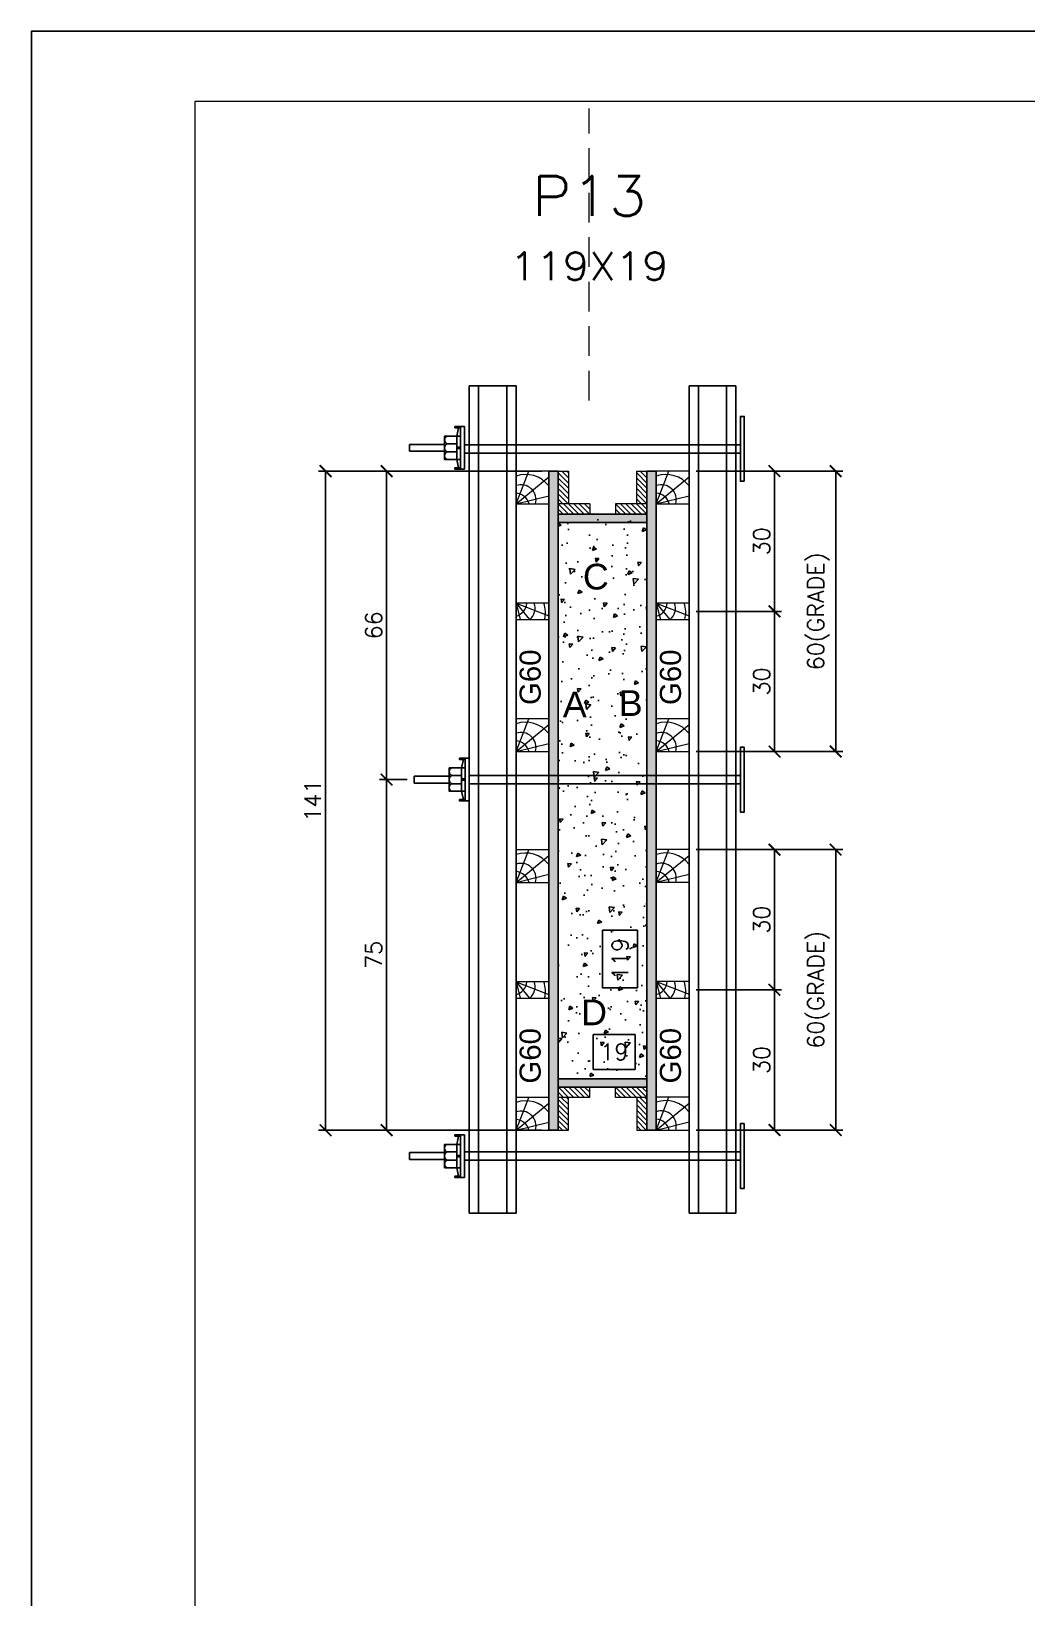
# Model space of a CAD drawing. Extents: x -23436 to 4767, y -4131 to 9755.
# Drawn here: x -19091 to -18666, y 3312 to 3982 of the extents above; entities that cross this region are included whole.
import ezdxf
from ezdxf.enums import TextEntityAlignment as Align

# ---------------------------------------------------------------- set-up
doc = ezdxf.new("R2010")
doc.units = 0
doc.header["$PDMODE"] = 2
doc.header["$PDSIZE"] = 10
doc.linetypes.add('CABLIN', pattern=[0.35, 0.25, -0.1])
doc.linetypes.add('HIDDEN', pattern=[9.525, 6.35, -3.175])
doc.layers.get('0').update_dxf_attribs({"lineweight": 13})
doc.layers.get('Defpoints').update_dxf_attribs({"lineweight": 13})
for name, color, linetype in [('Barra de Ancoragem', 20, 'Continuous'), ('Concreto', 250, 'HIDDEN'), ('Cota', 4, 'Continuous'), ('Hachura', 252, 'CABLIN'), ('MB Logo', 254, 'Continuous'), ('MEIO_PONT', 93, 'Continuous'), ('Painéis', 30, 'Continuous'), ('Perfil Metálico', 224, 'Continuous'), ('Texto de Titulo', 7, 'Continuous'), ('Texto Qtd Sarr', 242, 'Continuous'), ('TEXTO_GERAL', 7, 'Continuous')]:
    doc.layers.add(name, color=color, linetype=linetype)
for name, color, linetype, lineweight in [('cotas', 4, 'Continuous', 13), ('FOLHA MB', 7, 'Continuous', 13), ('Madeira', 100, 'Continuous', 13), ('sarrafo', 93, 'Continuous', 13), ('Texto Seção', 7, 'Continuous', 15)]:
    doc.layers.add(name, color=color, linetype=linetype, lineweight=lineweight)
doc.layers.add('Laje_Perimetro', color=7, linetype='Continuous', plot=False)
doc.styles.add('ARIAL', font='arial.ttf', dxfattribs={"oblique": 15, "height": 25})
doc.styles.add('ROMANS', font='romans.shx')
doc.styles.add('SANSSERIF', font='sas_____.pfb')
doc.dimstyles.new('COTA SECAO', dxfattribs={"dimtxt": 7, "dimasz": 5, "dimexe": 3, "dimexo": 3, "dimgap": 2, "dimtad": 3, "dimdec": 1, "dimlfac": 0.5, "dimzin": 12, "dimdsep": 46, "dimtxsty": 'ROMANS', "dimblk": 'ARCHTICK', "dimcen": 0, "dimclrd": 4, "dimclre": 4, "dimclrt": 1, "dimadec": 1, "dimazin": 3, "dimtfac": 1, "dimtdec": 1, "dimtmove": 0, "dimatfit": 3, "dimldrblk": 'OBLIQUE', "dimfxl": 0, "dimtolj": 1, "dimtzin": 12, "dimarcsym": 0})
doc.dimstyles.new('SECÇÃO 2', dxfattribs={"dimtxt": 7, "dimasz": 6, "dimexe": 0.18, "dimexo": 2, "dimgap": -4, "dimtad": 3, "dimdec": 1, "dimlfac": 0.5, "dimzin": 12, "dimdsep": 46, "dimtxsty": 'ROMANS', "dimblk": 'ARCHTICK', "dimcen": 0.09, "dimse1": 1, "dimse2": 1, "dimsd1": 1, "dimsd2": 1, "dimclrd": 180, "dimclre": 5, "dimclrt": 1, "dimadec": 0, "dimazin": 3, "dimtfac": 1, "dimtdec": 1, "dimtofl": 0, "dimtmove": 0, "dimatfit": 3, "dimldrblk": 'ARCHTICK', "dimfxl": 0, "dimtolj": 1, "dimtzin": 0, "dimarcsym": 0})

# ---------------------------------------------------------------- blocks, each defined once
blk = doc.blocks.new('A$C169d8357')
at = {"layer": 'FOLHA MB', "color": 1}
for points in [[(0, 1199.94), (0, 149.94), (1485.02, 149.94), (1485.02, 1199.94)], [(70, 1169.94), (70, 179.94), (1455.02, 179.94), (1455.02, 1169.94)]]:
    blk.add_lwpolyline(points, close=True, dxfattribs=at)
blk = doc.blocks.new('ERTYERTYUYTURTYUTRYU')
at = {"layer": 'Barra de Ancoragem'}
for p, q in [((8963.33, 10873.8), (8963.33, 10855.54)), ((8964.88, 10869.68), (8964.1, 10873.21)), ((8985.14, 10863.2), (8985.14, 10866.14)), ((8964.88, 10859.66), (8964.1, 10856.13))]:
    blk.add_line(p, q, dxfattribs=at)
at = {"layer": 'Barra de Ancoragem', "flags": 128}
for points in [[(8961.54, 10855.54), (8961.54, 10873.8), (8963.33, 10873.8), (8963.33, 10855.54)], [(8963.33, 10873.8), (8965.7, 10873.8), (8965.7, 10873.21), (8963.33, 10873.21)], [(8963.33, 10869.68), (8964.88, 10869.68), (8964.88, 10859.66), (8963.33, 10859.66)], [(8963.33, 10856.13), (8965.7, 10856.13), (8965.7, 10855.54), (8963.33, 10855.54)]]:
    blk.add_lwpolyline(points, close=True, dxfattribs=at)
for points in [[(8964.88, 10864.37), (8963.33, 10864.37), (8963.33, 10864.96), (8964.88, 10864.96), (8964.88, 10864.37), (8964.88, 10864.96)], [(8964.88, 10859.66), (8970.14, 10859.66), (8970.14, 10869.68), (8964.88, 10869.68)], [(8985.14, 10863.2), (8970.14, 10863.2), (8970.14, 10866.14), (8985.14, 10866.14)]]:
    blk.add_lwpolyline(points, dxfattribs=at)
for points in [[(8964.88, 10866.44), (8968.96, 10866.44, 0.729796), (8968.96, 10869.68, 0.729796)], [(8964.88, 10862.9), (8968.96, 10862.9, 0.666667), (8968.96, 10866.44, 0.666667)]]:
    blk.add_lwpolyline(points, format="xyb", dxfattribs=at)
at = {"layer": 'Barra de Ancoragem'}
blk.add_arc((8968.44, 10861.28), 1.7, 287.75636, 72.24364, dxfattribs=at)
blk = doc.blocks.new('*D266')
at = {"layer": 'Cota', "color": 180, "lineweight": -2, "transparency": 16777216}
for p, q in [((-18832.03, 3597.63), (-18847.03, 3597.63)), ((-18847.03, 3597.63), (-18847.03, 3572.97)), ((-18832.03, 3572.97), (-18832.03, 3597.63)), ((-18847.03, 3572.97), (-18832.03, 3572.97))]:
    blk.add_line(p, q, dxfattribs=at)
at = {"layer": 'Defpoints', "color": 0, "transparency": 16777216}
for p in [(-18866.03, 3772.08), (-18866.03, 3534.08), (-18828.03, 3534.08)]:
    blk.add_point(p, dxfattribs=at)
at = {"layer": 'Cota', "color": 1, "transparency": 16777216, "insert": (-18839.53, 3585.3), "char_height": 7, "attachment_point": 5, "rotation": 90, "style": 'ROMANS'}
blk.add_mtext('\\A1;119', dxfattribs=at)
blk = doc.blocks.new('_ArchTick')
at = {"color": 0, "linetype": 'ByBlock', "const_width": 0.15}
blk.add_lwpolyline([(-0.5, -0.5), (0.5, 0.5)], dxfattribs=at)
blk = doc.blocks.new('*D267')
at = {"layer": 'Cota', "color": 180, "lineweight": -2, "transparency": 16777216}
for p, q in [((-18833.03, 3553.08), (-18851.03, 3553.08)), ((-18851.03, 3553.08), (-18851.03, 3538.08)), ((-18833.03, 3538.08), (-18833.03, 3553.08)), ((-18851.03, 3538.08), (-18833.03, 3538.08))]:
    blk.add_line(p, q, dxfattribs=at)
at = {"layer": 'Defpoints', "color": 0, "transparency": 16777216}
for p in [(-18866.03, 3754.76), (-18828.03, 3754.76), (-18866.03, 3534.08)]:
    blk.add_point(p, dxfattribs=at)
at = {"layer": 'Cota', "color": 1, "transparency": 16777216, "insert": (-18842.03, 3545.58), "char_height": 7, "attachment_point": 5, "style": 'ROMANS'}
blk.add_mtext('\\A1;19', dxfattribs=at)
blk = doc.blocks.new('*D268')
at = {"layer": 'Cota', "color": 4, "lineweight": -2, "transparency": 16777216}
for p, q in [((-18887.03, 3794.08), (-18942.4, 3794.08)), ((-18939.4, 3794.08), (-18939.4, 3662.08)), ((-18930.62, 3662.08), (-18942.4, 3662.08))]:
    blk.add_line(p, q, dxfattribs=at)
at = {"layer": 'Defpoints', "color": 0, "transparency": 16777216}
for p in [(-18884.03, 3794.08), (-18939.4, 3662.08), (-18927.62, 3662.08)]:
    blk.add_point(p, dxfattribs=at)
at = {"layer": 'Cota', "color": 4, "lineweight": -2, "transparency": 16777216, "xscale": 5, "yscale": 5, "zscale": 5}
for p, rotation in [((-18939.4, 3794.08), 90), ((-18939.4, 3662.08), 270)]:
    blk.add_blockref('_ArchTick', p, dxfattribs=dict(at, rotation=rotation))
at = {"layer": 'Cota', "color": 1, "transparency": 16777216, "insert": (-18944.9, 3728.08), "char_height": 7, "attachment_point": 5, "rotation": 90, "style": 'ROMANS'}
blk.add_mtext('\\A1;66', dxfattribs=at)
blk = doc.blocks.new('_OBLIQUE')
at = {"color": 0, "linetype": 'ByBlock', "lineweight": -2}
for p, q in [((0, 0), (-1, 0)), ((-0.5, -0.5), (0.5, 0.5))]:
    blk.add_line(p, q, dxfattribs=at)
blk = doc.blocks.new('*D269')
at = {"layer": 'Cota', "color": 4, "lineweight": -2, "transparency": 16777216}
for p, q in [((-18930.62, 3662.08), (-18942.4, 3662.08)), ((-18939.4, 3662.08), (-18939.4, 3512.08)), ((-18887.05, 3512.08), (-18942.4, 3512.08))]:
    blk.add_line(p, q, dxfattribs=at)
at = {"layer": 'Defpoints', "color": 0, "transparency": 16777216}
for p in [(-18927.62, 3662.08), (-18939.4, 3512.08), (-18884.05, 3512.08)]:
    blk.add_point(p, dxfattribs=at)
at = {"layer": 'Cota', "color": 4, "lineweight": -2, "transparency": 16777216, "xscale": 5, "yscale": 5, "zscale": 5}
for p, rotation in [((-18939.4, 3662.08), 90), ((-18939.4, 3512.08), 270)]:
    blk.add_blockref('_ArchTick', p, dxfattribs=dict(at, rotation=rotation))
at = {"layer": 'Cota', "color": 1, "transparency": 16777216, "insert": (-18944.9, 3587.08), "char_height": 7, "attachment_point": 5, "rotation": 90, "style": 'ROMANS'}
blk.add_mtext('\\A1;75', dxfattribs=at)
blk = doc.blocks.new('*D270')
at = {"layer": 'Cota', "color": 4, "lineweight": -2, "transparency": 16777216}
for p, q in [((-18873.05, 3794.08), (-18968.53, 3794.08)), ((-18965.53, 3794.08), (-18965.53, 3512.08)), ((-18873.05, 3512.08), (-18968.53, 3512.08))]:
    blk.add_line(p, q, dxfattribs=at)
at = {"layer": 'Defpoints', "color": 0, "transparency": 16777216}
for p in [(-18870.05, 3794.08), (-18965.53, 3512.08), (-18870.05, 3512.08)]:
    blk.add_point(p, dxfattribs=at)
at = {"layer": 'Cota', "color": 4, "lineweight": -2, "transparency": 16777216, "xscale": 5, "yscale": 5, "zscale": 5}
for p, rotation in [((-18965.53, 3794.08), 90), ((-18965.53, 3512.08), 270)]:
    blk.add_blockref('_ArchTick', p, dxfattribs=dict(at, rotation=rotation))
at = {"layer": 'Cota', "color": 1, "transparency": 16777216, "insert": (-18971.03, 3653.08), "char_height": 7, "attachment_point": 5, "rotation": 90, "style": 'ROMANS'}
blk.add_mtext('\\A1;141', dxfattribs=at)
blk = doc.blocks.new('PONTALETE')
at = {"layer": 'Madeira'}
for q in [(2.71, 7), (7, 5.76), (7, 1.74)]:
    blk.add_line((0, 0), q, dxfattribs=at)
blk.add_lwpolyline([(0, 0), (7, 0), (7, 7), (0, 7)], close=True, dxfattribs=at)
for centre, radius, start, end in [((2.04, 0.06), 6.23, 37.2818, 109.0913), ((1.09, 0.9), 3.19, 343.603, 109.9847), ((-0.21, -0.78), 3.09, 14.6322, 86.0383)]:
    blk.add_arc(centre, radius, start, end, dxfattribs=at)
blk = doc.blocks.new('MEIO PONTALETE')
at = {"layer": 'Madeira'}
for q in [(2.71, 7), (3.5, 2.88), (3.5, 0.87)]:
    blk.add_line((0, 0), q, dxfattribs=at)
blk.add_lwpolyline([(0, 0), (3.5, 0), (3.5, 7), (0, 7)], close=True, dxfattribs=at)
for centre, radius, start, end in [((2.04, 0.06), 6.23, 76.4499, 109.0913), ((1.09, 0.9), 3.19, 40.9063, 109.9847), ((-0.21, -0.78), 3.09, 14.6322, 86.0383)]:
    blk.add_arc(centre, radius, start, end, dxfattribs=at)
blk = doc.blocks.new('*D271')
at = {"layer": 'Cota', "color": 4, "lineweight": -2, "transparency": 16777216}
for p, q in [((-18807.03, 3794.07), (-18744.29, 3794.07)), ((-18747.29, 3794.07), (-18747.29, 3674.07)), ((-18807.03, 3674.07), (-18744.29, 3674.07))]:
    blk.add_line(p, q, dxfattribs=at)
at = {"layer": 'Defpoints', "color": 0, "transparency": 16777216}
for p in [(-18810.03, 3794.07), (-18810.03, 3674.07), (-18747.29, 3674.07)]:
    blk.add_point(p, dxfattribs=at)
at = {"layer": 'Cota', "color": 4, "lineweight": -2, "transparency": 16777216, "xscale": 5, "yscale": 5, "zscale": 5}
for p, rotation in [((-18747.29, 3794.07), 90), ((-18747.29, 3674.07), 270)]:
    blk.add_blockref('_ArchTick', p, dxfattribs=dict(at, rotation=rotation))
at = {"layer": 'Cota', "color": 1, "transparency": 16777216, "insert": (-18754.63, 3734.07), "char_height": 7, "attachment_point": 5, "rotation": 90, "style": 'ROMANS'}
blk.add_mtext('\\A1;60(GRADE)', dxfattribs=at)
blk = doc.blocks.new('*D272')
at = {"layer": 'Cota', "color": 4, "lineweight": -2, "transparency": 16777216}
for p, q in [((-18807.03, 3794.07), (-18770.47, 3794.07)), ((-18773.47, 3794.07), (-18773.47, 3734.07)), ((-18807.03, 3734.07), (-18770.47, 3734.07))]:
    blk.add_line(p, q, dxfattribs=at)
at = {"layer": 'Defpoints', "color": 0, "transparency": 16777216}
for p in [(-18810.03, 3794.07), (-18810.03, 3734.07), (-18773.47, 3734.07)]:
    blk.add_point(p, dxfattribs=at)
at = {"layer": 'Cota', "color": 4, "lineweight": -2, "transparency": 16777216, "xscale": 5, "yscale": 5, "zscale": 5}
for p, rotation in [((-18773.47, 3794.07), 90), ((-18773.47, 3734.07), 270)]:
    blk.add_blockref('_ArchTick', p, dxfattribs=dict(at, rotation=rotation))
at = {"layer": 'Cota', "color": 1, "transparency": 16777216, "insert": (-18778.97, 3764.07), "char_height": 7, "attachment_point": 5, "rotation": 90, "style": 'ROMANS'}
blk.add_mtext('\\A1;30', dxfattribs=at)
blk = doc.blocks.new('*D273')
at = {"layer": 'Cota', "color": 4, "lineweight": -2, "transparency": 16777216}
for p, q in [((-18807.03, 3734.07), (-18770.47, 3734.07)), ((-18773.47, 3734.07), (-18773.47, 3674.07)), ((-18807.03, 3674.07), (-18770.47, 3674.07))]:
    blk.add_line(p, q, dxfattribs=at)
at = {"layer": 'Defpoints', "color": 0, "transparency": 16777216}
for p in [(-18810.03, 3734.07), (-18810.03, 3674.07), (-18773.47, 3674.07)]:
    blk.add_point(p, dxfattribs=at)
at = {"layer": 'Cota', "color": 4, "lineweight": -2, "transparency": 16777216, "xscale": 5, "yscale": 5, "zscale": 5}
for p, rotation in [((-18773.47, 3734.07), 90), ((-18773.47, 3674.07), 270)]:
    blk.add_blockref('_ArchTick', p, dxfattribs=dict(at, rotation=rotation))
at = {"layer": 'Cota', "color": 1, "transparency": 16777216, "insert": (-18778.97, 3704.07), "char_height": 7, "attachment_point": 5, "rotation": 90, "style": 'ROMANS'}
blk.add_mtext('\\A1;30', dxfattribs=at)
blk = doc.blocks.new('*D274')
at = {"layer": 'Cota', "color": 4, "lineweight": -2, "transparency": 16777216}
for p, q in [((-18807.03, 3632.13), (-18744.29, 3632.13)), ((-18747.29, 3632.13), (-18747.29, 3512.13)), ((-18807.03, 3512.13), (-18744.29, 3512.13))]:
    blk.add_line(p, q, dxfattribs=at)
at = {"layer": 'Defpoints', "color": 0, "transparency": 16777216}
for p in [(-18810.03, 3632.13), (-18810.03, 3512.13), (-18747.29, 3512.13)]:
    blk.add_point(p, dxfattribs=at)
at = {"layer": 'Cota', "color": 4, "lineweight": -2, "transparency": 16777216, "xscale": 5, "yscale": 5, "zscale": 5}
for p, rotation in [((-18747.29, 3632.13), 90), ((-18747.29, 3512.13), 270)]:
    blk.add_blockref('_ArchTick', p, dxfattribs=dict(at, rotation=rotation))
at = {"layer": 'Cota', "color": 1, "transparency": 16777216, "insert": (-18754.63, 3572.13), "char_height": 7, "attachment_point": 5, "rotation": 90, "style": 'ROMANS'}
blk.add_mtext('\\A1;60(GRADE)', dxfattribs=at)
blk = doc.blocks.new('*D275')
at = {"layer": 'Cota', "color": 4, "lineweight": -2, "transparency": 16777216}
for p, q in [((-18807.03, 3632.13), (-18770.47, 3632.13)), ((-18773.47, 3632.13), (-18773.47, 3572.13)), ((-18807.03, 3572.13), (-18770.47, 3572.13))]:
    blk.add_line(p, q, dxfattribs=at)
at = {"layer": 'Defpoints', "color": 0, "transparency": 16777216}
for p in [(-18810.03, 3632.13), (-18810.03, 3572.13), (-18773.47, 3572.13)]:
    blk.add_point(p, dxfattribs=at)
at = {"layer": 'Cota', "color": 4, "lineweight": -2, "transparency": 16777216, "xscale": 5, "yscale": 5, "zscale": 5}
for p, rotation in [((-18773.47, 3632.13), 90), ((-18773.47, 3572.13), 270)]:
    blk.add_blockref('_ArchTick', p, dxfattribs=dict(at, rotation=rotation))
at = {"layer": 'Cota', "color": 1, "transparency": 16777216, "insert": (-18778.97, 3602.13), "char_height": 7, "attachment_point": 5, "rotation": 90, "style": 'ROMANS'}
blk.add_mtext('\\A1;30', dxfattribs=at)
blk = doc.blocks.new('*D276')
at = {"layer": 'Cota', "color": 4, "lineweight": -2, "transparency": 16777216}
for p, q in [((-18807.03, 3572.13), (-18770.47, 3572.13)), ((-18773.47, 3572.13), (-18773.47, 3512.13)), ((-18807.03, 3512.13), (-18770.47, 3512.13))]:
    blk.add_line(p, q, dxfattribs=at)
at = {"layer": 'Defpoints', "color": 0, "transparency": 16777216}
for p in [(-18810.03, 3572.13), (-18810.03, 3512.13), (-18773.47, 3512.13)]:
    blk.add_point(p, dxfattribs=at)
at = {"layer": 'Cota', "color": 4, "lineweight": -2, "transparency": 16777216, "xscale": 5, "yscale": 5, "zscale": 5}
for p, rotation in [((-18773.47, 3572.13), 90), ((-18773.47, 3512.13), 270)]:
    blk.add_blockref('_ArchTick', p, dxfattribs=dict(at, rotation=rotation))
at = {"layer": 'Cota', "color": 1, "transparency": 16777216, "insert": (-18778.97, 3542.13), "char_height": 7, "attachment_point": 5, "rotation": 90, "style": 'ROMANS'}
blk.add_mtext('\\A1;30', dxfattribs=at)
blk = doc.blocks.new('titulo1')
at = {"layer": 'Defpoints', "color": 252, "linetype": 'HIDDEN', "ltscale": 2}
blk.add_line((0, 0), (0, 125), dxfattribs=at)
at = {"layer": 'Defpoints', "style": 'ROMANS', "oblique": 15}
blk.add_attdef('FOLHA', text='', height=10, dxfattribs=at).set_placement((0, 15.58), align=Align.MIDDLE_CENTER)
at = {"layer": 'Texto Qtd Sarr', "color": 3, "style": 'ROMANS', "oblique": 15}
for tag, height, p in [('TITULO', 17, (0, 71.45)), ('SEÇÃO', 12, (0, 41.55))]:
    blk.add_attdef(tag, text='', height=height, dxfattribs=at).set_placement(p, align=Align.MIDDLE_CENTER)

msp = doc.modelspace()

# ---------------------------------------------------------------- hatches: boundary and pattern name
at = {"layer": 'Concreto'}
h = msp.add_hatch(dxfattribs=at)
h.set_pattern_fill('AR-CONC', color=256, scale=0.1, angle=-180)
h.set_pattern_definition([(230, (-25957.088, -17370.005), (-18.218467, 1.593909), [1.905, -20.955]), (175, (-25957.088, -17370.005), (3.524342, -19.105685), [1.524, -16.764058]), (280.451445, (-25958.606, -17369.872), (-14.694125, -17.511775), [1.619001, -17.809024]), (226.1842, (-25957.088, -17375.085), (-27.107904, 4.204233), [2.8575, -31.4325]), (276.63556, (-25959.347, -17374.734), (-23.740413, -24.742612), [2.428502, -26.71356]), (171.18415, (-25957.088, -17375.085), (-23.740413, -24.742612), [2.285997, -25.145973]), (201, (-25959.628, -17373.815), (-15.161439, 10.22652), [1.905, -20.955]), (146, (-25959.628, -17373.815), (-6.180203, -18.418797), [1.524, -16.764]), (251.451445, (-25960.891, -17372.962), (-21.341642, -8.192277), [1.619001, -17.808994]), (217.5, (-25957.0876, -17370.0045), (-0.3088603, -8.4555039), [0, -16.5608, 0, -17.018, 0, -16.8275]), (187.5, (-25957.088, -17370.0045), (-6.6819663, -10.0180575), [0, -9.7028, 0, -16.1798, 0, -6.4135]), (147.5, (-25951.4234, -17370.0045), (-13.5590595, 0.5728744), [0, -6.35, 0, -19.812, 0, -26.289]), (137.5, (-25948.883, -17370.005), (-14.812918, -2.542649), [0, -8.255, 0, -13.1572, 0, -18.669])])
h.paths.add_polyline_path([(-18866.029, 3534.084), (-18866.029, 3774.039), (-18828.029, 3772.428), (-18828.029, 3534.084)])
at = {"layer": 'Hachura'}
h = msp.add_hatch(color=256, dxfattribs=at)
h.dxf.hatch_style = 1
h.paths.add_polyline_path([(-18866.029, 3512.084), (-18870.029, 3512.084), (-18870.029, 3794.084), (-18866.029, 3794.084)])
h = msp.add_hatch(dxfattribs=at)
h.set_pattern_fill('ANSI31', color=256, scale=0.5, angle=90, style=0)
h.set_pattern_definition([(135, (-41757.4371, 12918.0359), (-1.12253202, -1.12253202), [])])
h.paths.add_polyline_path([(-18866.029, 3780.084), (-18861.629, 3780.084), (-18861.629, 3794.084), (-18866.029, 3794.084)])
h = msp.add_hatch(dxfattribs=at)
h.set_pattern_fill('ANSI31', color=256, scale=0.5, angle=90, style=0)
h.set_pattern_definition([(135, (-41723.8371, 12918.0359), (-1.12253202, -1.12253202), [])])
h.paths.add_polyline_path([(-18832.429, 3780.084), (-18828.029, 3780.084), (-18828.029, 3794.084), (-18832.429, 3794.084)])
h = msp.add_hatch(color=256, dxfattribs=at)
h.dxf.hatch_style = 1
h.paths.add_polyline_path([(-18828.029, 3512.084), (-18824.029, 3512.084), (-18824.029, 3794.084), (-18828.029, 3794.084)])
h = msp.add_hatch(dxfattribs=at)
h.set_pattern_fill('ANSI31', color=256, scale=0.5, angle=90, style=0)
h.set_pattern_definition([(135, (-41781.9371, 12918.0359), (-1.12253202, -1.12253202), [])])
h.paths.add_polyline_path([(-18852.529, 3780.084), (-18852.529, 3775.684), (-18866.029, 3775.684), (-18866.029, 3780.084)])
h = msp.add_hatch(dxfattribs=at)
h.set_pattern_fill('ANSI31', color=256, scale=0.5, angle=90, style=0)
h.set_pattern_definition([(135, (-41757.4371, 12918.0359), (-1.12253202, -1.12253202), [])])
h.paths.add_polyline_path([(-18828.029, 3780.084), (-18828.029, 3775.684), (-18841.529, 3775.684), (-18841.529, 3780.084)])
h = msp.add_hatch(color=256, dxfattribs=at)
h.dxf.hatch_style = 1
h.paths.add_polyline_path([(-18866.029, 3775.684), (-18866.029, 3772.084), (-18828.029, 3772.084), (-18828.029, 3775.684)])
h = msp.add_hatch(color=256, dxfattribs=at)
h.dxf.hatch_style = 1
h.paths.add_polyline_path([(-18866.029, 3534.084), (-18866.029, 3530.484), (-18828.029, 3530.484), (-18828.029, 3534.084)])
h = msp.add_hatch(dxfattribs=at)
h.set_pattern_fill('ANSI31', color=256, scale=0.5, angle=90, style=0)
h.set_pattern_definition([(135, (-41781.9371, 12881.8152), (-1.12253202, -1.12253202), [])])
h.paths.add_polyline_path([(-18852.529, 3526.084), (-18852.529, 3530.484), (-18866.029, 3530.484), (-18866.029, 3526.084)])
h = msp.add_hatch(dxfattribs=at)
h.set_pattern_fill('ANSI31', color=256, scale=0.5, angle=90, style=0)
h.set_pattern_definition([(135, (-41757.4371, 12780.0359), (-1.12253202, -1.12253202), [])])
h.paths.add_polyline_path([(-18866.029, 3526.084), (-18861.629, 3526.084), (-18861.629, 3512.084), (-18866.029, 3512.084)])
h = msp.add_hatch(dxfattribs=at)
h.set_pattern_fill('ANSI31', color=256, scale=0.5, angle=90, style=0)
h.set_pattern_definition([(135, (-41757.4371, 12881.8152), (-1.12253202, -1.12253202), [])])
h.paths.add_polyline_path([(-18828.029, 3526.084), (-18828.029, 3530.484), (-18841.529, 3530.484), (-18841.529, 3526.084)])
h = msp.add_hatch(dxfattribs=at)
h.set_pattern_fill('ANSI31', color=256, scale=0.5, angle=90, style=0)
h.set_pattern_definition([(135, (-41723.8371, 12780.0359), (-1.12253202, -1.12253202), [])])
h.paths.add_polyline_path([(-18832.429, 3526.084), (-18828.029, 3526.084), (-18828.029, 3512.084), (-18832.429, 3512.084)])

# ---------------------------------------------------------------- linework, layer by layer
for points in [[(-18870.05, 3794.084), (-18884.05, 3794.084), (-18884.05, 3674.084), (-18870.05, 3674.084)], [(-18810.029, 3794.072), (-18824.029, 3794.072), (-18824.029, 3674.072), (-18810.029, 3674.072)], [(-18870.05, 3632.084), (-18884.05, 3632.084), (-18884.05, 3512.084), (-18870.05, 3512.084)], [(-18810.029, 3632.126), (-18824.029, 3632.126), (-18824.029, 3512.126), (-18810.029, 3512.126)]]:
    msp.add_lwpolyline(points, close=True)
at = {"layer": 'Barra de Ancoragem', "flags": 128}
for points in [[(-18786.429, 3789.716), (-18786.429, 3817.452), (-18788.029, 3817.452), (-18788.029, 3789.716)], [(-18788.029, 3805.36), (-18906.029, 3805.36), (-18906.029, 3801.808), (-18788.029, 3801.808)], [(-18786.429, 3675.952), (-18786.429, 3648.216), (-18788.029, 3648.216), (-18788.029, 3675.952)], [(-18788.029, 3660.308), (-18904.029, 3660.308), (-18904.029, 3663.86), (-18788.029, 3663.86)], [(-18786.429, 3514.867), (-18786.429, 3487.13), (-18788.029, 3487.13), (-18788.029, 3514.867)], [(-18788.029, 3499.223), (-18906.029, 3499.223), (-18906.029, 3502.774), (-18788.029, 3502.774)]]:
    msp.add_lwpolyline(points, close=True, dxfattribs=at)
at = {"layer": 'cotas'}
msp.add_lwpolyline([(-18828.029, 3772.084), (-18828.029, 3534.084), (-18866.029, 3534.084), (-18866.029, 3772.084)], close=True, dxfattribs=at)
at = {"layer": 'Laje_Perimetro'}
msp.add_lwpolyline([(-17606.377, 3982.259), (-19091.397, 3982.259), (-19091.397, 2932.259), (-17606.377, 2932.259)], close=True, dxfattribs=at)
at = {"layer": 'Madeira'}
for points in [[(-18861.629, 3794.084), (-18861.629, 3780.084), (-18866.029, 3780.084), (-18866.029, 3794.084)], [(-18861.629, 3512.084), (-18861.629, 3526.084), (-18866.029, 3526.084), (-18866.029, 3512.084)], [(-18828.029, 3512.084), (-18828.029, 3526.084), (-18832.429, 3526.084), (-18832.429, 3512.084)]]:
    msp.add_lwpolyline(points, close=True, dxfattribs=at)
at = {"layer": 'Painéis', "color": 32, "true_color": 0xcd6928}
for points in [[(-18866.029, 3512.084), (-18870.029, 3512.084), (-18870.029, 3794.084), (-18866.029, 3794.084)], [(-18828.029, 3512.084), (-18824.029, 3512.084), (-18824.029, 3794.084), (-18828.029, 3794.084)], [(-18866.029, 3775.684), (-18866.029, 3772.084), (-18828.029, 3772.084), (-18828.029, 3775.684)], [(-18866.029, 3534.084), (-18866.029, 3530.484), (-18828.029, 3530.484), (-18828.029, 3534.084)]]:
    msp.add_lwpolyline(points, close=True, dxfattribs=at)
at = {"layer": 'Perfil Metálico'}
for p, q in [((-18904.029, 3830.584), (-18904.029, 3476.584)), ((-18884.029, 3830.584), (-18904.029, 3830.584)), ((-18900.029, 3476.584), (-18900.029, 3830.584)), ((-18888.029, 3476.584), (-18888.029, 3830.584)), ((-18884.029, 3830.584), (-18884.029, 3476.584)), ((-18810.029, 3830.584), (-18810.029, 3476.584)), ((-18810.029, 3830.584), (-18790.029, 3830.584)), ((-18806.029, 3476.584), (-18806.029, 3830.584)), ((-18794.029, 3476.584), (-18794.029, 3830.584)), ((-18790.029, 3830.584), (-18790.029, 3476.584)), ((-18884.029, 3476.584), (-18904.029, 3476.584)), ((-18810.029, 3476.584), (-18790.029, 3476.584))]:
    msp.add_line(p, q, dxfattribs=at)
at = {"layer": 'sarrafo'}
for p, q in [((-18852.529, 3780.084), (-18852.529, 3775.684)), ((-18852.529, 3526.084), (-18852.529, 3530.484))]:
    msp.add_line(p, q, dxfattribs=at)
msp.add_lwpolyline([(-18828.029, 3794.084), (-18828.029, 3780.084), (-18832.429, 3780.084), (-18832.429, 3794.084)], close=True, dxfattribs=at)
for points in [[(-18852.529, 3780.084), (-18866.029, 3780.084), (-18866.029, 3775.684), (-18852.529, 3775.684)], [(-18828.029, 3780.084), (-18841.529, 3780.084), (-18841.529, 3775.684), (-18828.029, 3775.684)], [(-18852.529, 3526.084), (-18866.029, 3526.084), (-18866.029, 3530.484), (-18852.529, 3530.484)], [(-18828.029, 3526.084), (-18841.529, 3526.084), (-18841.529, 3530.484), (-18828.029, 3530.484)]]:
    msp.add_lwpolyline(points, dxfattribs=at)

# ---------------------------------------------------------------- block references
at = {"xscale": -1}
msp.add_blockref('ERTYERTYUYTURTYUTRYU', (-9944.484, -7060.639), dxfattribs=at)
at = {"rotation": 180.0000000000007}
for p in [(-9942.484, 14526.753), (-9944.484, 14365.667)]:
    msp.add_blockref('ERTYERTYUYTURTYUTRYU', p, dxfattribs=at)
at = {"layer": 'MB Logo'}
msp.add_blockref('A$C169d8357', (-19091.397, 2782.321), dxfattribs=at)
at = {"layer": 'MEIO_PONT', "xscale": 2, "yscale": 2, "zscale": 2}
for p in [(-18884.05, 3780.084), (-18824.029, 3780.072), (-18884.05, 3674.084), (-18824.029, 3674.072), (-18884.05, 3618.084), (-18824.029, 3618.126), (-18884.05, 3512.084), (-18824.029, 3512.126)]:
    msp.add_blockref('PONTALETE', p, dxfattribs=at)
at = {"layer": 'MEIO_PONT', "xscale": 1.999999997962732, "yscale": 1.999999997962732, "zscale": 1.999999997962732, "rotation": 270}
for p in [(-18884.05, 3737.584), (-18824.029, 3737.572), (-18884.05, 3575.584), (-18824.029, 3575.626)]:
    msp.add_blockref('MEIO PONTALETE', p, dxfattribs=at)
at = {"layer": 'Texto Seção'}
ref = msp.add_blockref('titulo1', (-18852.711, 3824.296), dxfattribs=at)
ref.add_attrib('TITULO', 'P13', dxfattribs={"layer": 'Texto de Titulo', "color": 7, "height": 17, "style": 'ROMANS', "width": 1.1}).set_placement((-18852.711, 3911.796), align=Align.MIDDLE_CENTER)
ref.add_attrib('SEÇÃO', '119X19', dxfattribs={"layer": 'Texto de Titulo', "color": 7, "height": 12, "style": 'ROMANS', "width": 1.1}).set_placement((-18852.711, 3881.796), align=Align.MIDDLE_CENTER)

# ---------------------------------------------------------------- texts
at = {"layer": 'TEXTO_GERAL', "style": 'ARIAL'}
for s, p in [('C', (-18849.882, 3748.925)), ('A', (-18858.914, 3694.209)), ('B', (-18835.002, 3694.813)), ('D', (-18850.659, 3562.474))]:
    msp.add_text(s, height=11, dxfattribs=at).set_placement(p, align=Align.MIDDLE_CENTER)
at = {"layer": 'TEXTO_GERAL', "color": 0, "linetype": 'Continuous', "style": 'SANSSERIF'}
for p in [(-18878.003, 3694.008), (-18817.982, 3693.996), (-18878.003, 3532.008), (-18817.982, 3532.05)]:
    msp.add_text('G60', height=9, rotation=90, dxfattribs=at).set_placement(p, align=Align.MIDDLE_LEFT)

# ---------------------------------------------------------------- dimensions: what is measured, and where the dimension line sits
at = {"layer": 'Cota'}
for base, p1, p2, picture, middle in [((-18965.525, 3512.084), (-18870.05, 3794.084), (-18870.05, 3512.084), '*D270', (-18971.025, 3653.084)), ((-18939.398, 3662.084), (-18884.029, 3794.084), (-18927.621, 3662.084), '*D268', (-18944.898, 3728.084)), ((-18773.468, 3734.072), (-18810.029, 3794.072), (-18810.029, 3734.072), '*D272', (-18778.968, 3764.072)), ((-18773.468, 3674.072), (-18810.029, 3734.072), (-18810.029, 3674.072), '*D273', (-18778.968, 3704.072)), ((-18939.398, 3512.084), (-18927.621, 3662.084), (-18884.05, 3512.084), '*D269', (-18944.898, 3587.084)), ((-18773.468, 3572.126), (-18810.029, 3632.126), (-18810.029, 3572.126), '*D275', (-18778.968, 3602.126)), ((-18773.468, 3512.126), (-18810.029, 3572.126), (-18810.029, 3512.126), '*D276', (-18778.968, 3542.126))]:
    dim = msp.add_linear_dim(base=base, p1=p1, p2=p2, angle=270, dimstyle='COTA SECAO', dxfattribs=at)
    dim.commit()
    dim.dimension.update_dxf_attribs({"geometry": picture, "text_midpoint": middle})
for base, p1, p2, picture, middle in [((-18747.292, 3674.072), (-18810.029, 3794.072), (-18810.029, 3674.072), '*D271', (-18754.625, 3734.072)), ((-18747.292, 3512.126), (-18810.029, 3632.126), (-18810.029, 3512.126), '*D274', (-18754.625, 3572.126))]:
    dim = msp.add_linear_dim(base=base, p1=p1, p2=p2, angle=270, text='<>(GRADE)', dimstyle='COTA SECAO', dxfattribs=at)
    dim.commit()
    dim.dimension.update_dxf_attribs({"geometry": picture, "text_midpoint": middle})
for base, p1, p2, angle, picture, middle in [((-18828.029, 3534.084), (-18866.029, 3772.084), (-18866.029, 3534.084), 270, '*D266', (-18828.029, 3585.301)), ((-18866.029, 3534.084), (-18828.029, 3754.764), (-18866.029, 3754.764), 180, '*D267', (-18842.029, 3534.084))]:
    dim = msp.add_linear_dim(base=base, p1=p1, p2=p2, angle=angle, dimstyle='SECÇÃO 2', dxfattribs=at)
    dim.commit()
    dim.dimension.update_dxf_attribs({"geometry": picture, "text_midpoint": middle, "dimtype": 160})

doc.saveas('drawing.dxf')
